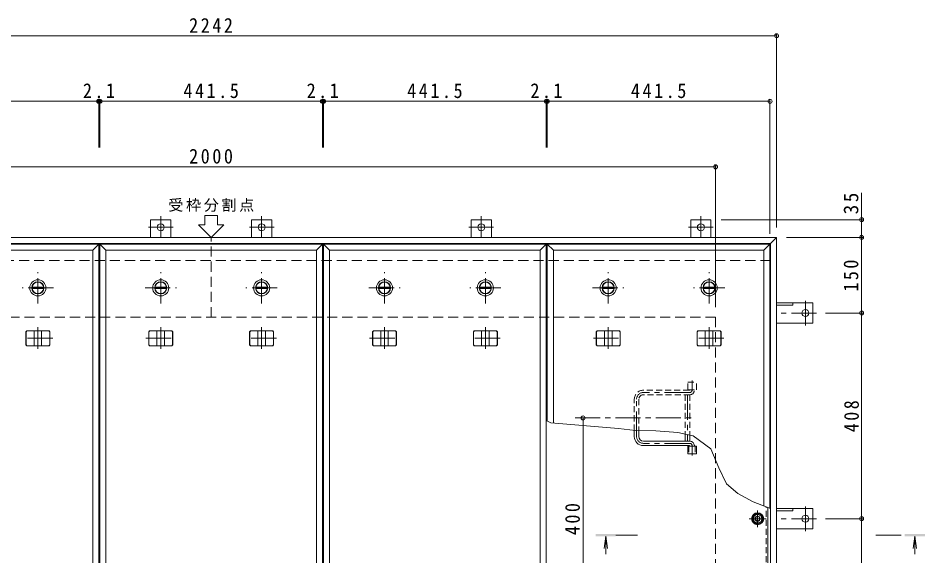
# Model space of a CAD drawing. Units: millimetres on the paper, enlarged 2 times, with parts at other scales. Extents: x -751 to 782, y -550 to 532.
# Drawn here: x -464.9 to -105.4, y 198.3 to 411.6 of the extents above; entities that cross this region are included whole.
import ezdxf

# ---------------------------------------------------------------- set-up
doc = ezdxf.new("R2010")
doc.units = ezdxf.units.MM
doc.header["$LTSCALE"] = 2
doc.header["$PDMODE"] = 32
doc.header["$PDSIZE"] = 1.6
for name, pattern in [('CHAIN1', [8, 5, -1, 1, -1]), ('DASHED1', [1.8, 1.2, -0.6]), ('DASHED2', [3, 2, -1])]:
    doc.linetypes.add(name, pattern=pattern)
for name, color, linetype, lineweight in [('0-1_躯体', 2, 'CHAIN1', 9), ('0-2_仕上', 3, 'Continuous', 9), ('0-3_建具', 4, 'Continuous', 9), ('0-5_寸法', 7, 'Continuous', 9), ('0-6_ハッチ', 6, 'Continuous', 5), ('0-7', 2, 'Continuous', 9), ('0-A', 3, 'DASHED1', 9), ('0-C', 4, 'Continuous', 9), ('0-E', 3, 'Continuous', 9), ('0-F', 7, 'Continuous', 9)]:
    doc.layers.add(name, color=color, linetype=linetype, lineweight=lineweight)
doc.styles.add('ＭＳ ゴシック', font='')
doc.styles.get('ＭＳ ゴシック').set_extended_font_data('MS Gothic')

msp = doc.modelspace()

# ---------------------------------------------------------------- linework, layer by layer
at = {"layer": '0-1_躯体', "linetype": 'DASHED2'}
for p, q in [((-388.388, 293.002), (-388.388, 324.602)), ((-166.588, 315.402), (-610.188, 315.402)), ((-188.388, 293.002), (-588.388, 293.002)), ((-188.388, 133.002), (-188.388, 293.002))]:
    msp.add_line(p, q, dxfattribs=at)
at = {"layer": '0-1_躯体'}
for p, q in [((-457.113, 298.402), (-457.113, 310.802)), ((-408.388, 298.402), (-408.388, 310.802)), ((-368.388, 298.402), (-368.388, 310.802)), ((-319.663, 298.402), (-319.663, 310.802)), ((-279.663, 298.402), (-279.663, 310.802)), ((-230.938, 298.402), (-230.938, 310.802)), ((-190.938, 298.402), (-190.938, 310.802)), ((-450.913, 304.602), (-463.313, 304.602)), ((-414.588, 304.602), (-402.188, 304.602)), ((-362.188, 304.602), (-374.588, 304.602)), ((-325.863, 304.602), (-313.463, 304.602)), ((-273.463, 304.602), (-285.863, 304.602)), ((-237.138, 304.602), (-224.738, 304.602)), ((-184.738, 304.602), (-197.138, 304.602))]:
    msp.add_line(p, q, dxfattribs=at)
at = {"layer": '0-2_仕上'}
for p, q in [((-432.963, 322.002), (-432.963, 104.002)), ((-432.538, 322.002), (-432.538, 104.002)), ((-344.238, 322.002), (-344.238, 104.002)), ((-343.813, 322.002), (-343.813, 104.002)), ((-255.513, 322.002), (-255.513, 104.002)), ((-255.088, 322.002), (-255.088, 251.752)), ((-166.788, 322.002), (-166.788, 217.156)), ((-435.363, 319.602), (-435.363, 106.402)), ((-346.638, 319.602), (-346.638, 106.402)), ((-257.913, 319.602), (-257.913, 106.402)), ((-252.688, 319.602), (-252.688, 250.989)), ((-169.188, 319.602), (-169.188, 218.086))]:
    msp.add_line(p, q, dxfattribs=at)
for points in [[(-518.863, 319.602), (-521.263, 322.002), (-432.963, 322.002)], [(-518.863, 319.602), (-435.363, 319.602), (-432.963, 322.002)], [(-430.138, 319.602), (-432.538, 322.002), (-344.238, 322.002)], [(-430.138, 319.602), (-346.638, 319.602), (-344.238, 322.002)], [(-341.413, 319.602), (-343.813, 322.002), (-255.513, 322.002)], [(-341.413, 319.602), (-257.913, 319.602), (-255.513, 322.002)], [(-252.688, 319.602), (-255.088, 322.002), (-166.788, 322.002)], [(-252.688, 319.602), (-169.188, 319.602), (-166.788, 322.002)], [(-430.138, 319.602), (-430.138, 106.402), (-432.538, 104.002)], [(-341.413, 319.602), (-341.413, 106.402), (-343.813, 104.002)]]:
    msp.add_lwpolyline(points, dxfattribs=at)
at = {"layer": '0-3_建具'}
for p, q in [((-612.588, 324.602), (-164.188, 324.602)), ((-164.188, 324.602), (-166.588, 322.202)), ((-164.188, 101.402), (-164.188, 324.602)), ((-610.188, 322.202), (-166.588, 322.202)), ((-166.588, 103.802), (-166.588, 322.202)), ((-461.88, 287.202), (-461.534, 287.602)), ((-461.8, 287.202), (-461.88, 287.202)), ((-461.88, 282.002), (-461.88, 287.202)), ((-461.8, 287.202), (-461.454, 287.602)), ((-461.8, 282.002), (-461.8, 287.202)), ((-458.613, 281.602), (-458.613, 287.602)), ((-455.613, 281.602), (-455.613, 287.602)), ((-452.426, 287.202), (-452.773, 287.602)), ((-452.426, 287.202), (-452.346, 287.202)), ((-452.426, 282.002), (-452.426, 287.202)), ((-452.346, 282.002), (-452.346, 287.202)), ((-413.155, 287.202), (-412.809, 287.602)), ((-413.155, 282.002), (-413.155, 287.202)), ((-413.075, 287.202), (-413.155, 287.202)), ((-413.075, 287.202), (-412.729, 287.602)), ((-413.075, 282.002), (-413.075, 287.202)), ((-403.968, 287.602), (-412.809, 287.602)), ((-409.888, 281.602), (-409.888, 287.602)), ((-406.888, 281.602), (-406.888, 287.602)), ((-403.701, 287.202), (-404.048, 287.602)), ((-403.621, 287.202), (-403.968, 287.602)), ((-403.701, 282.002), (-403.701, 287.202)), ((-403.701, 287.202), (-403.621, 287.202)), ((-403.621, 282.002), (-403.621, 287.202)), ((-373.155, 287.202), (-372.809, 287.602)), ((-373.075, 287.202), (-373.155, 287.202)), ((-373.155, 282.002), (-373.155, 287.202)), ((-373.075, 287.202), (-372.729, 287.602)), ((-373.075, 282.002), (-373.075, 287.202)), ((-369.888, 281.602), (-369.888, 287.602)), ((-366.888, 281.602), (-366.888, 287.602)), ((-363.701, 287.202), (-364.048, 287.602)), ((-363.701, 287.202), (-363.621, 287.202)), ((-363.701, 282.002), (-363.701, 287.202)), ((-363.621, 282.002), (-363.621, 287.202)), ((-324.43, 287.202), (-324.084, 287.602)), ((-324.43, 282.002), (-324.43, 287.202)), ((-324.35, 287.202), (-324.43, 287.202)), ((-324.35, 287.202), (-324.004, 287.602)), ((-324.35, 282.002), (-324.35, 287.202)), ((-315.243, 287.602), (-324.084, 287.602)), ((-321.163, 281.602), (-321.163, 287.602)), ((-318.163, 281.602), (-318.163, 287.602)), ((-314.976, 287.202), (-315.323, 287.602)), ((-314.896, 287.202), (-315.243, 287.602)), ((-314.976, 282.002), (-314.976, 287.202)), ((-314.976, 287.202), (-314.896, 287.202)), ((-314.896, 282.002), (-314.896, 287.202)), ((-284.43, 287.202), (-284.084, 287.602)), ((-284.35, 287.202), (-284.43, 287.202)), ((-284.43, 282.002), (-284.43, 287.202)), ((-284.35, 287.202), (-284.004, 287.602)), ((-284.35, 282.002), (-284.35, 287.202)), ((-281.163, 281.602), (-281.163, 287.602)), ((-278.163, 281.602), (-278.163, 287.602)), ((-274.976, 287.202), (-275.323, 287.602)), ((-274.976, 287.202), (-274.896, 287.202)), ((-274.976, 282.002), (-274.976, 287.202)), ((-274.896, 282.002), (-274.896, 287.202)), ((-235.705, 287.202), (-235.359, 287.602)), ((-235.705, 282.002), (-235.705, 287.202)), ((-235.625, 287.202), (-235.705, 287.202)), ((-235.625, 287.202), (-235.279, 287.602)), ((-235.625, 282.002), (-235.625, 287.202)), ((-226.518, 287.602), (-235.359, 287.602)), ((-232.438, 281.602), (-232.438, 287.602)), ((-229.438, 281.602), (-229.438, 287.602)), ((-226.251, 287.202), (-226.598, 287.602)), ((-226.171, 287.202), (-226.518, 287.602)), ((-226.251, 282.002), (-226.251, 287.202)), ((-226.251, 287.202), (-226.171, 287.202)), ((-226.171, 282.002), (-226.171, 287.202)), ((-195.705, 287.202), (-195.359, 287.602)), ((-195.625, 287.202), (-195.705, 287.202)), ((-195.705, 282.002), (-195.705, 287.202)), ((-195.625, 287.202), (-195.279, 287.602)), ((-195.625, 282.002), (-195.625, 287.202)), ((-192.438, 281.602), (-192.438, 287.602)), ((-189.438, 281.602), (-189.438, 287.602)), ((-186.251, 287.202), (-186.598, 287.602)), ((-186.251, 287.202), (-186.171, 287.202)), ((-186.251, 282.002), (-186.251, 287.202)), ((-186.171, 282.002), (-186.171, 287.202)), ((-461.8, 282.002), (-461.454, 281.602)), ((-461.534, 281.602), (-452.693, 281.602)), ((-452.426, 282.002), (-452.773, 281.602)), ((-452.346, 282.002), (-452.693, 281.602)), ((-452.426, 282.002), (-452.346, 282.002)), ((-413.155, 282.002), (-412.809, 281.602)), ((-413.075, 282.002), (-413.155, 282.002)), ((-413.075, 282.002), (-412.729, 281.602)), ((-412.809, 281.602), (-403.968, 281.602)), ((-403.701, 282.002), (-404.048, 281.602)), ((-403.621, 282.002), (-403.968, 281.602)), ((-403.701, 282.002), (-403.621, 282.002)), ((-373.075, 282.002), (-372.729, 281.602)), ((-372.809, 281.602), (-363.968, 281.602)), ((-363.701, 282.002), (-364.048, 281.602)), ((-363.621, 282.002), (-363.968, 281.602)), ((-363.701, 282.002), (-363.621, 282.002)), ((-324.43, 282.002), (-324.084, 281.602)), ((-324.35, 282.002), (-324.43, 282.002)), ((-324.35, 282.002), (-324.004, 281.602)), ((-324.084, 281.602), (-315.243, 281.602)), ((-314.976, 282.002), (-315.323, 281.602)), ((-314.896, 282.002), (-315.243, 281.602)), ((-314.976, 282.002), (-314.896, 282.002)), ((-284.35, 282.002), (-284.004, 281.602)), ((-284.084, 281.602), (-275.243, 281.602)), ((-274.976, 282.002), (-275.323, 281.602)), ((-274.896, 282.002), (-275.243, 281.602)), ((-274.976, 282.002), (-274.896, 282.002)), ((-235.705, 282.002), (-235.359, 281.602)), ((-235.625, 282.002), (-235.705, 282.002)), ((-235.625, 282.002), (-235.279, 281.602)), ((-235.359, 281.602), (-226.518, 281.602)), ((-226.251, 282.002), (-226.598, 281.602)), ((-226.171, 282.002), (-226.518, 281.602)), ((-226.251, 282.002), (-226.171, 282.002)), ((-195.625, 282.002), (-195.279, 281.602)), ((-195.359, 281.602), (-186.518, 281.602)), ((-186.251, 282.002), (-186.598, 281.602)), ((-186.171, 282.002), (-186.518, 281.602)), ((-186.251, 282.002), (-186.171, 282.002))]:
    msp.add_line(p, q, dxfattribs=at)
at = {"layer": '0-3_建具', "linetype": 'CHAIN1'}
for p, q in [((-457.113, 289.026), (-457.113, 280.378)), ((-408.388, 289.026), (-408.388, 280.378)), ((-368.388, 289.026), (-368.388, 280.378)), ((-319.663, 289.026), (-319.663, 280.378)), ((-279.663, 289.026), (-279.663, 280.378)), ((-230.938, 289.026), (-230.938, 280.378)), ((-190.938, 289.026), (-190.938, 280.378)), ((-451.231, 284.602), (-462.995, 284.602)), ((-414.27, 284.602), (-402.506, 284.602)), ((-362.506, 284.602), (-374.27, 284.602)), ((-325.545, 284.602), (-313.781, 284.602)), ((-273.781, 284.602), (-285.545, 284.602)), ((-236.82, 284.602), (-225.056, 284.602)), ((-185.056, 284.602), (-196.82, 284.602))]:
    msp.add_line(p, q, dxfattribs=at)
at = {"layer": '0-3_建具'}
for points in [[(-452.346, 287.202), (-452.693, 287.602), (-461.534, 287.602)], [(-363.621, 287.202), (-363.968, 287.602), (-372.809, 287.602)], [(-274.896, 287.202), (-275.243, 287.602), (-284.084, 287.602)], [(-186.171, 287.202), (-186.518, 287.602), (-195.359, 287.602)], [(-461.8, 282.002), (-461.88, 282.002), (-461.534, 281.602)], [(-373.075, 282.002), (-373.155, 282.002), (-372.809, 281.602)], [(-284.35, 282.002), (-284.43, 282.002), (-284.084, 281.602)], [(-195.625, 282.002), (-195.705, 282.002), (-195.359, 281.602)]]:
    msp.add_lwpolyline(points, dxfattribs=at)
at = {"layer": '0-5_寸法'}
for p, q in [((-130.484, 331.642), (-130.484, 342.274)), ((-385.888, 329.602), (-385.888, 333.342)), ((-388.388, 324.602), (-393.388, 329.602)), ((-393.388, 329.602), (-390.888, 329.602)), ((-388.388, 324.602), (-383.388, 329.602)), ((-385.888, 329.602), (-383.388, 329.602)), ((-253.662, 251.073), (-255.513, 251.954))]:
    msp.add_line(p, q, dxfattribs=at)
at = {"layer": '0-5_寸法', "color": 4}
for p, q in [((-231.928, 206.075), (-232.581, 201.118)), ((-231.928, 206.075), (-231.928, 198.954)), ((-231.928, 206.075), (-231.276, 201.118)), ((-109.376, 206.075), (-110.029, 201.118)), ((-109.376, 206.075), (-108.723, 201.118)), ((-109.376, 206.075), (-109.376, 198.954))]:
    msp.add_line(p, q, dxfattribs=at)
at = {"layer": '0-5_寸法', "color": 4, "linetype": 'CHAIN1'}
for p, q in [((-219.328, 206.475), (-227.928, 206.475)), ((-124.775, 206.475), (-113.376, 206.475))]:
    msp.add_line(p, q, dxfattribs=at)
at = {"layer": '0-5_寸法'}
for points in [[(-390.888, 329.602), (-390.888, 333.342), (-385.888, 333.342)], [(-166.589, 217.079), (-173.497, 219.754), (-179.544, 223.039), (-184.058, 226.886), (-187.128, 233.176), (-190.292, 240.668), (-197.284, 245.912), (-203.278, 247.244), (-212.102, 247.91), (-220.176, 247.993), (-226.836, 248.743), (-253.662, 251.073)]]:
    msp.add_lwpolyline(points, dxfattribs=at)
at = {"layer": '0-5_寸法', "color": 4}
for points in [[(-235.928, 206.075), (-235.928, 206.875), (-227.928, 206.075), (-227.928, 206.875)], [(-105.376, 206.075), (-105.376, 206.875), (-113.376, 206.075), (-113.376, 206.875)]]:
    msp.add_solid(points, dxfattribs=at)
at = {"layer": '0-6_ハッチ', "color": 5, "linetype": 'DASHED1'}
for p, q in [((-199.418, 267.202), (-195.958, 267.202)), ((-199.418, 264.202), (-199.418, 267.202)), ((-195.958, 264.202), (-195.958, 267.202)), ((-199.418, 264.202), (-195.958, 264.202)), ((-198.958, 241.802), (-198.958, 238.802)), ((-196.418, 241.802), (-196.418, 238.802))]:
    msp.add_line(p, q, dxfattribs=at)
at = {"layer": '0-6_ハッチ', "linetype": 'CHAIN1'}
for p, q in [((-197.688, 264.002), (-197.688, 267.876)), ((-198.588, 263.102), (-216.988, 263.102)), ((-219.688, 245.602), (-219.688, 260.402)), ((-244.093, 253.002), (-197.523, 253.002)), ((-198.588, 242.902), (-216.988, 242.902)), ((-197.688, 242.002), (-197.688, 238.081))]:
    msp.add_line(p, q, dxfattribs=at)
at = {"layer": '0-6_ハッチ', "linetype": 'DASHED1'}
for p, q in [((-198.788, 264.002), (-216.988, 264.002)), ((-196.788, 264.002), (-196.788, 264.202)), ((-220.588, 248.04), (-220.588, 260.402)), ((-218.788, 260.402), (-218.788, 247.979)), ((-198.588, 262.202), (-216.988, 262.202))]:
    msp.add_line(p, q, dxfattribs=at)
at = {"layer": '0-6_ハッチ'}
for p, q in [((-220.588, 245.602), (-220.588, 248.04)), ((-218.788, 247.979), (-218.788, 245.602)), ((-198.588, 243.802), (-216.988, 243.802)), ((-198.788, 242.002), (-216.988, 242.002)), ((-196.788, 242.002), (-196.788, 241.802))]:
    msp.add_line(p, q, dxfattribs=at)
at = {"layer": '0-6_ハッチ', "color": 5}
for p, q in [((-199.418, 241.802), (-195.958, 241.802)), ((-199.418, 241.802), (-199.418, 238.802)), ((-195.958, 241.802), (-195.958, 238.802)), ((-199.418, 238.802), (-195.958, 238.802))]:
    msp.add_line(p, q, dxfattribs=at)
at = {"layer": '0-6_ハッチ'}
msp.add_circle((-171.688, 213.002), 2.1, dxfattribs=at)
at = {"layer": '0-6_ハッチ', "linetype": 'DASHED1'}
for centre, radius, start, end in [((-216.988, 260.402), 3.6, 90, 180), ((-198.788, 264.202), 0.2, 270, 0), ((-198.588, 264.002), 1.8, 270, 0), ((-216.988, 260.402), 1.8, 90, 180)]:
    msp.add_arc(centre, radius, start, end, dxfattribs=at)
at = {"layer": '0-6_ハッチ', "linetype": 'CHAIN1'}
for centre, radius, start, end in [((-216.988, 260.402), 2.7, 90, 180), ((-198.588, 264.002), 0.9, 270, 0), ((-216.988, 245.602), 2.7, 180, 270), ((-198.588, 242.002), 0.9, 0, 90)]:
    msp.add_arc(centre, radius, start, end, dxfattribs=at)
at = {"layer": '0-6_ハッチ'}
for centre, radius, start, end in [((-216.988, 245.602), 3.6, 180, 270), ((-216.988, 245.602), 1.8, 180, 270), ((-198.788, 241.802), 0.2, 0, 90), ((-198.588, 242.002), 1.8, 0, 90)]:
    msp.add_arc(centre, radius, start, end, dxfattribs=at)
at = {"layer": '0-7', "linetype": 'CHAIN1'}
for p, q in [((-171.688, 216.317), (-171.688, 209.688)), ((-168.374, 213.002), (-175.003, 213.002))]:
    msp.add_line(p, q, dxfattribs=at)
at = {"layer": '0-7'}
msp.add_lwpolyline([(-173.388, 213.984), (-171.688, 214.965), (-169.988, 213.984), (-169.988, 212.021), (-171.688, 211.039), (-173.388, 212.021)], close=True, dxfattribs=at)
at = {"layer": '0-7', "color": 134, "lineweight": 5}
msp.add_circle((-171.688, 213.002), 2.4, dxfattribs=at)
at = {"layer": '0-7'}
msp.add_circle((-171.688, 213.002), 1.7, dxfattribs=at)
at = {"layer": '0-7', "color": 5, "lineweight": 5}
for radius in [1, 0.838]:
    msp.add_circle((-171.688, 213.002), radius, dxfattribs=at)
at = {"layer": '0-A'}
msp.add_line((-168.328, 112.942), (-168.328, 217.753), dxfattribs=at)
at = {"layer": '0-A', "linetype": 'Continuous'}
msp.add_line((-167.688, 112.302), (-167.688, 217.505), dxfattribs=at)
at = {"layer": '0-C'}
for p, q in [((-459.4, 304.852), (-454.827, 304.852)), ((-459.4, 304.352), (-454.827, 304.352)), ((-410.675, 304.852), (-406.102, 304.852)), ((-410.675, 304.352), (-406.102, 304.352)), ((-370.675, 304.852), (-366.102, 304.852)), ((-370.675, 304.352), (-366.102, 304.352)), ((-321.95, 304.852), (-317.377, 304.852)), ((-321.95, 304.352), (-317.377, 304.352)), ((-281.95, 304.852), (-277.377, 304.852)), ((-281.95, 304.352), (-277.377, 304.352)), ((-233.225, 304.852), (-228.652, 304.852)), ((-233.225, 304.352), (-228.652, 304.352)), ((-193.225, 304.852), (-188.652, 304.852)), ((-193.225, 304.352), (-188.652, 304.352)), ((-200.388, 246.602), (-200.388, 243.802)), ((-198.588, 246.202), (-198.588, 243.802))]:
    msp.add_line(p, q, dxfattribs=at)
at = {"layer": '0-C', "linetype": 'DASHED1'}
for p, q in [((-200.388, 262.202), (-200.388, 246.602)), ((-198.588, 262.202), (-198.588, 246.202))]:
    msp.add_line(p, q, dxfattribs=at)
at = {"layer": '0-C', "linetype": 'CHAIN1'}
msp.add_line((-199.488, 262.202), (-199.488, 243.802), dxfattribs=at)
at = {"layer": '0-C', "color": 2}
for centre, radius in [((-457.113, 304.602), 3.2), ((-457.113, 304.602), 2.4), ((-457.113, 304.602), 2.35), ((-408.388, 304.602), 3.2), ((-408.388, 304.602), 2.4), ((-408.388, 304.602), 2.35), ((-368.388, 304.602), 3.2), ((-368.388, 304.602), 2.4), ((-368.388, 304.602), 2.35), ((-319.663, 304.602), 3.2), ((-319.663, 304.602), 2.4), ((-319.663, 304.602), 2.35), ((-279.663, 304.602), 3.2), ((-279.663, 304.602), 2.4), ((-279.663, 304.602), 2.35), ((-230.938, 304.602), 3.2), ((-230.938, 304.602), 2.4), ((-230.938, 304.602), 2.35), ((-190.938, 304.602), 3.2), ((-190.938, 304.602), 2.4), ((-190.938, 304.602), 2.35)]:
    msp.add_circle(centre, radius, dxfattribs=at)
at = {"layer": '0-C'}
for centre in [(-457.113, 304.602), (-408.388, 304.602), (-368.388, 304.602), (-319.663, 304.602), (-279.663, 304.602), (-230.938, 304.602), (-190.938, 304.602)]:
    msp.add_circle(centre, 2.3, dxfattribs=at)
at = {"layer": '0-E'}
for p, q in [((-404.388, 331.642), (-412.388, 331.642)), ((-412.388, 324.602), (-412.388, 331.642)), ((-404.388, 324.602), (-404.388, 331.642)), ((-364.388, 331.642), (-372.388, 331.642)), ((-372.388, 324.602), (-372.388, 331.642)), ((-364.388, 324.602), (-364.388, 331.642)), ((-285.288, 331.642), (-277.288, 331.642)), ((-285.288, 324.602), (-285.288, 331.642)), ((-277.288, 324.602), (-277.288, 331.642)), ((-198.188, 331.642), (-190.188, 331.642)), ((-198.188, 324.602), (-198.188, 331.642)), ((-190.188, 324.602), (-190.188, 331.642)), ((-164.188, 298.602), (-149.748, 298.602)), ((-157.748, 298.602), (-157.748, 297.702)), ((-149.748, 290.602), (-149.748, 298.602)), ((-164.188, 297.702), (-157.748, 297.702)), ((-164.188, 290.602), (-149.748, 290.602)), ((-164.188, 217.002), (-149.748, 217.002)), ((-164.188, 216.102), (-157.748, 216.102)), ((-157.748, 217.002), (-157.748, 216.102)), ((-149.748, 209.002), (-149.748, 217.002)), ((-164.188, 209.002), (-149.748, 209.002))]:
    msp.add_line(p, q, dxfattribs=at)
at = {"layer": '0-E', "linetype": 'CHAIN1'}
for p, q in [((-408.388, 333.074), (-408.388, 324.602)), ((-368.388, 333.074), (-368.388, 324.602)), ((-281.288, 333.074), (-281.288, 324.602)), ((-194.188, 333.074), (-194.188, 324.602)), ((-403.42, 328.642), (-413.198, 328.642)), ((-363.42, 328.642), (-373.198, 328.642)), ((-286.256, 328.642), (-276.479, 328.642)), ((-199.156, 328.642), (-189.379, 328.642)), ((-152.748, 289.634), (-152.748, 299.412)), ((-148.317, 294.602), (-164.188, 294.602)), ((-152.748, 208.034), (-152.748, 217.812)), ((-148.317, 213.002), (-164.188, 213.002))]:
    msp.add_line(p, q, dxfattribs=at)
at = {"layer": '0-E'}
for centre in [(-408.388, 328.642), (-368.388, 328.642), (-281.288, 328.642), (-194.188, 328.642), (-152.748, 294.602), (-152.748, 213.002)]:
    msp.add_circle(centre, 1.4, dxfattribs=at)
at = {"layer": '0-F'}
for p, q in [((-612.588, 404.633), (-164.188, 404.633)), ((-164.188, 405.233), (-164.188, 328.602)), ((-521.263, 378.633), (-432.963, 378.633)), ((-432.963, 379.233), (-432.963, 360.32)), ((-432.963, 378.633), (-432.538, 378.633)), ((-432.538, 379.233), (-432.538, 360.32)), ((-432.538, 378.633), (-344.238, 378.633)), ((-344.238, 379.233), (-344.238, 360.32)), ((-344.238, 378.633), (-343.813, 378.633)), ((-343.813, 379.233), (-343.813, 360.32)), ((-343.813, 378.633), (-255.513, 378.633)), ((-255.513, 379.233), (-255.513, 360.32)), ((-255.513, 378.633), (-255.088, 378.633)), ((-255.088, 379.233), (-255.088, 360.32)), ((-255.088, 378.633), (-166.788, 378.633)), ((-166.788, 379.233), (-166.788, 326.002)), ((-588.388, 352.633), (-188.388, 352.633)), ((-188.388, 353.233), (-188.388, 297.002)), ((-129.884, 331.642), (-186.188, 331.642)), ((-130.484, 324.602), (-130.484, 331.642)), ((-129.884, 324.602), (-160.188, 324.602)), ((-130.484, 324.602), (-130.484, 294.602)), ((-129.884, 294.602), (-144.717, 294.602)), ((-130.484, 294.602), (-130.484, 213.002)), ((-240.905, 253.002), (-240.905, 173.002)), ((-129.884, 213.002), (-144.717, 213.002)), ((-130.484, 213.002), (-130.484, 131.402))]:
    msp.add_line(p, q, dxfattribs=at)
for p in [(-164.188, 404.633), (-432.963, 378.633), (-432.538, 378.633), (-344.238, 378.633), (-343.813, 378.633), (-255.513, 378.633), (-255.088, 378.633), (-166.788, 378.633), (-188.388, 352.633), (-130.484, 331.642), (-130.484, 324.602), (-130.484, 294.602), (-240.905, 253.002), (-130.484, 213.002)]:
    msp.add_point(p, dxfattribs=at)

# ---------------------------------------------------------------- texts
at = {"layer": '0-5_寸法', "insert": (-405.388, 334.744), "char_height": 4.399, "attachment_point": 7, "style": 'ＭＳ ゴシック'}
msp.add_mtext('\\T1.17;受枠分割点', dxfattribs=at)
at = {"layer": '0-F', "color": 2, "char_height": 5.865, "attachment_point": 7, "style": 'ＭＳ ゴシック'}
for s, insert in [('\\T1.28;\\W0.9;2242', (-397.138, 405.833)), ('\\T1.27;\\W0.9;2.1', (-439.251, 379.833)), ('\\T1.28;\\W0.9;441.5', (-399.388, 379.833)), ('\\T1.27;\\W0.9;2.1', (-350.526, 379.833)), ('\\T1.28;\\W0.9;441.5', (-310.663, 379.833)), ('\\T1.27;\\W0.9;2.1', (-261.801, 379.833)), ('\\T1.28;\\W0.9;441.5', (-221.938, 379.833)), ('\\T1.28;\\W0.9;2000', (-397.138, 353.833))]:
    msp.add_mtext(s, dxfattribs=dict(at, insert=insert))
at = {"layer": '0-F', "color": 2, "char_height": 5.865, "attachment_point": 7, "rotation": 90, "style": 'ＭＳ ゴシック'}
for s, insert in [('\\T1.27;\\W0.95;35', (-131.684, 333.774)), ('\\T1.27;\\W0.9;150', (-131.684, 303.102)), ('\\T1.27;\\W0.9;408', (-131.484, 247.302)), ('\\T1.27;\\W0.9;400', (-242.105, 206.502))]:
    msp.add_mtext(s, dxfattribs=dict(at, insert=insert))

doc.saveas('drawing.dxf')
